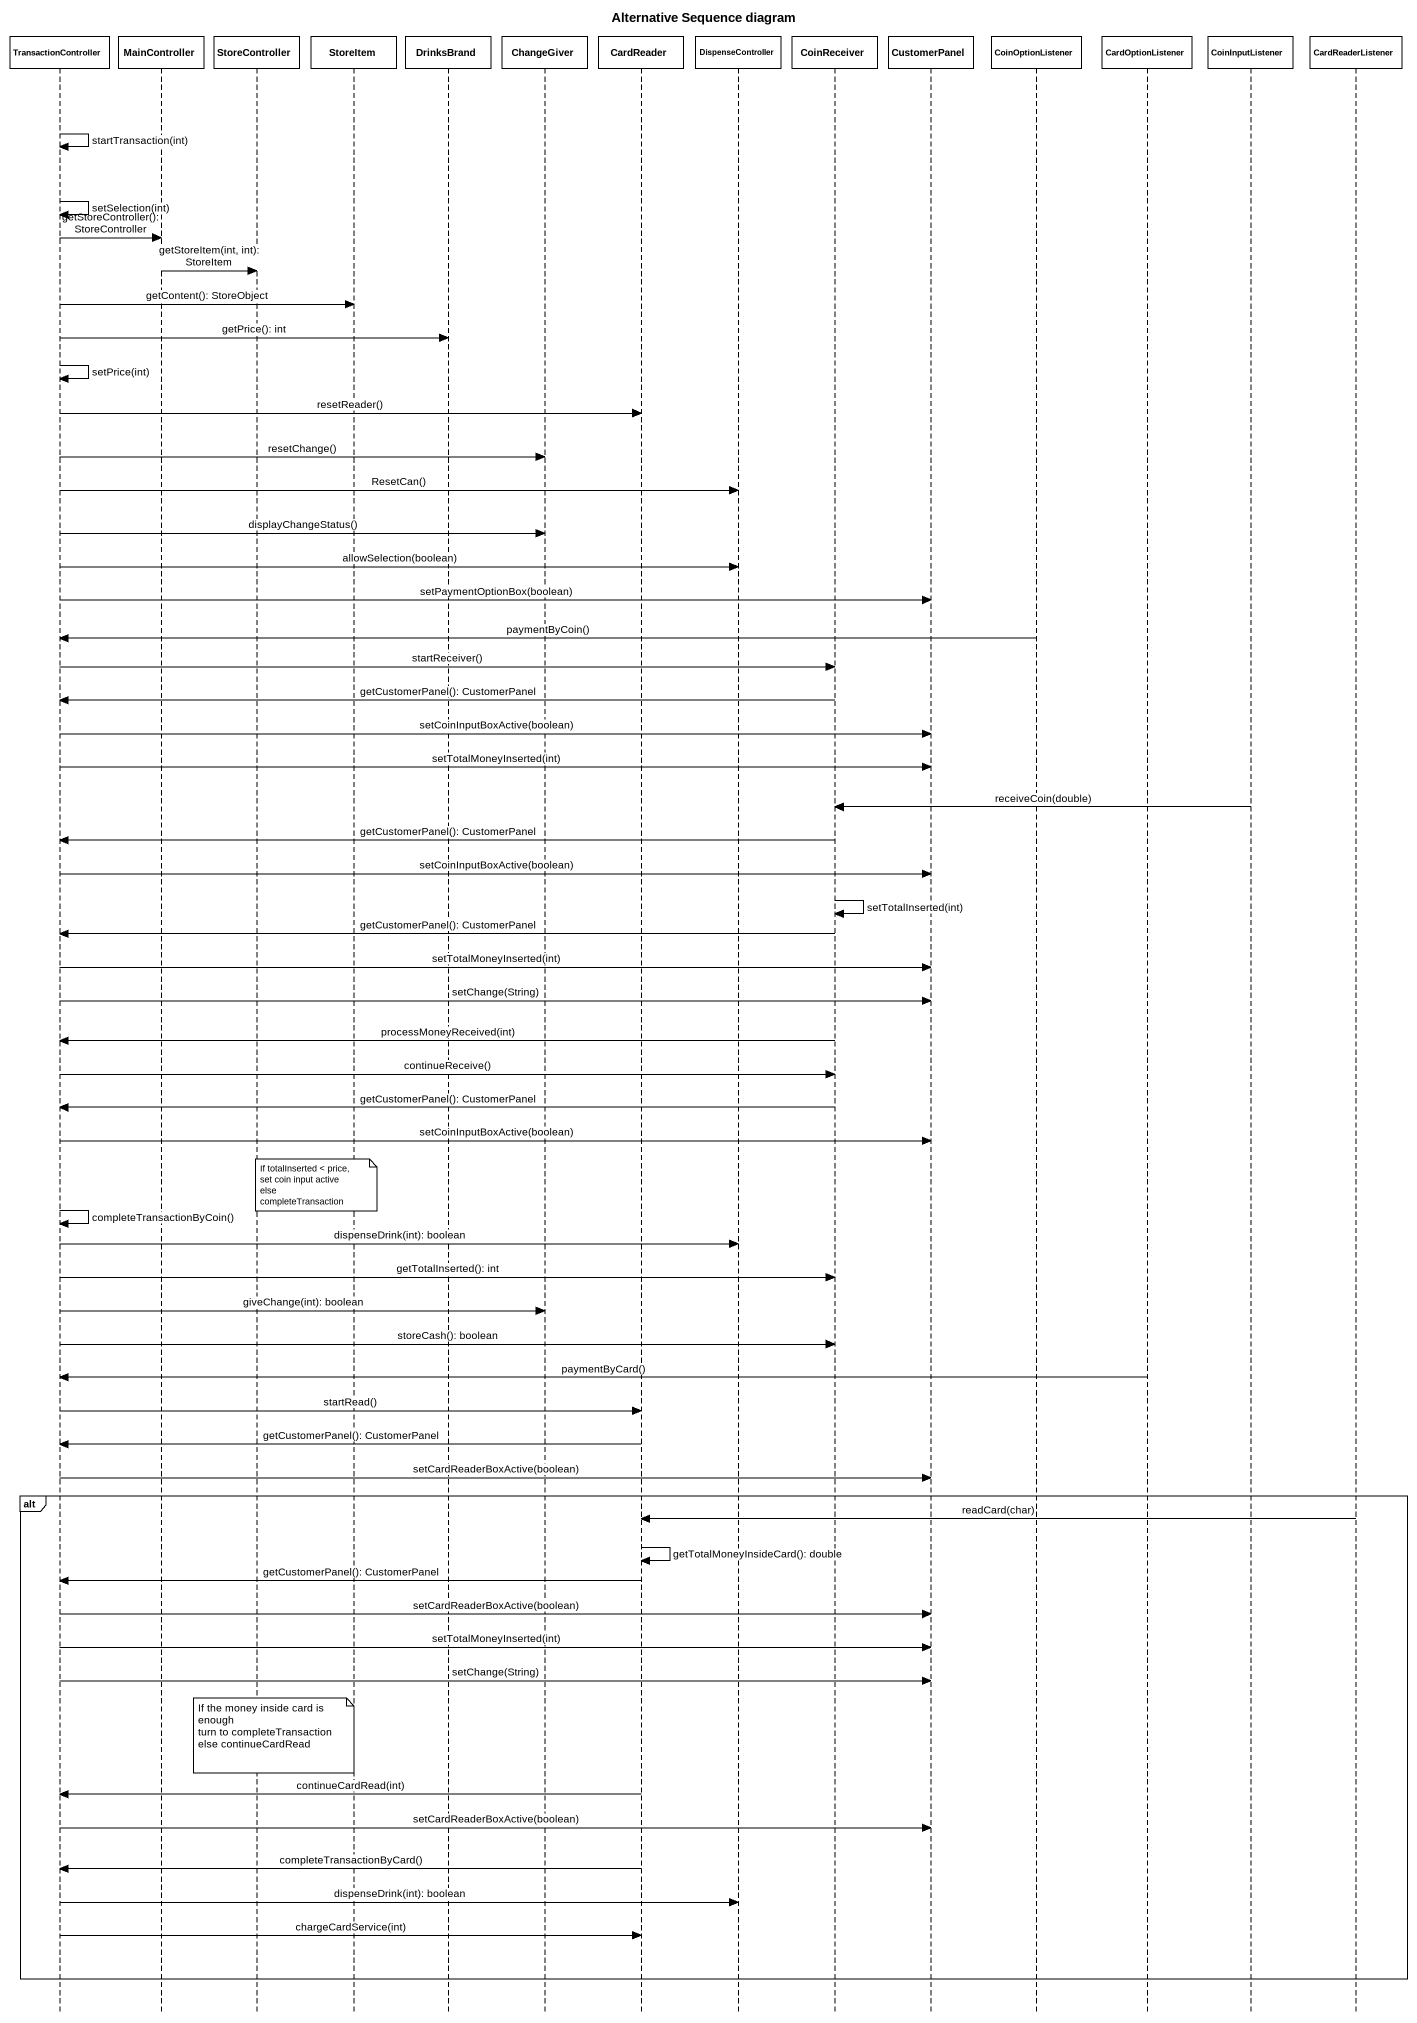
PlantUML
@startuml
title Alternative Sequence diagram
hide footbox
participant TransactionController
participant MainController
participant StoreController
participant StoreItem
participant DrinksBrand
participant ChangeGiver
participant CardReader
participant DispenseController
participant CoinReceiver
participant CustomerPanel
participant CoinOptionListener
participant CardOptionListener
participant CoinInputListener
participant CardReaderListener

TransactionController -> TransactionController : startTransaction(int)
TransactionController -> TransactionController : setSelection(int)
TransactionController -> MainController : getStoreController(): StoreController
MainController -> StoreController : getStoreItem(int, int): StoreItem
TransactionController -> StoreItem : getContent(): StoreObject
TransactionController -> DrinksBrand : getPrice(): int
TransactionController -> TransactionController : setPrice(int)
TransactionController -> CardReader : resetReader()
TransactionController -> ChangeGiver : resetChange()
TransactionController -> DispenseController : ResetCan()
TransactionController -> ChangeGiver : displayChangeStatus()
TransactionController -> DispenseController : allowSelection(boolean)
TransactionController -> CustomerPanel : setPaymentOptionBox(boolean)
CoinOptionListener -> TransactionController : paymentByCoin()
TransactionController -> CoinReceiver : startReceiver()
CoinReceiver -> TransactionController : getCustomerPanel(): CustomerPanel
TransactionController -> CustomerPanel : setCoinInputBoxActive(boolean)
TransactionController -> CustomerPanel : setTotalMoneyInserted(int)
CoinInputListener -> CoinReceiver : receiveCoin(double)
CoinReceiver -> TransactionController : getCustomerPanel(): CustomerPanel
TransactionController -> CustomerPanel : setCoinInputBoxActive(boolean)
CoinReceiver -> CoinReceiver : setTotalInserted(int)
CoinReceiver -> TransactionController : getCustomerPanel(): CustomerPanel
TransactionController -> CustomerPanel : setTotalMoneyInserted(int)
TransactionController -> CustomerPanel : setChange(String)
CoinReceiver -> TransactionController : processMoneyReceived(int)
TransactionController -> CoinReceiver : continueReceive()
CoinReceiver -> TransactionController : getCustomerPanel(): CustomerPanel
TransactionController -> CustomerPanel : setCoinInputBoxActive(boolean)
note over StoreItem
  If totalInserted < price,
  set coin input active
  else completeTransaction
end note
TransactionController -> TransactionController : completeTransactionByCoin()
TransactionController -> DispenseController : dispenseDrink(int): boolean
TransactionController -> CoinReceiver : getTotalInserted(): int
TransactionController -> ChangeGiver : giveChange(int): boolean
TransactionController -> CoinReceiver : storeCash(): boolean
CardOptionListener -> TransactionController : paymentByCard()
TransactionController -> CardReader : startRead()
CardReader -> TransactionController : getCustomerPanel(): CustomerPanel
TransactionController -> CustomerPanel : setCardReaderBoxActive(boolean)
alt
  CardReaderListener -> CardReader : readCard(char)
  CardReader -> CardReader : getTotalMoneyInsideCard(): double
  CardReader -> TransactionController : getCustomerPanel(): CustomerPanel
  TransactionController -> CustomerPanel : setCardReaderBoxActive(boolean)
  TransactionController -> CustomerPanel : setTotalMoneyInserted(int)
  TransactionController -> CustomerPanel : setChange(String)
  note over StoreController
    If the money inside card is enough
    turn to completeTransaction
    else continueCardRead
  end note
  CardReader -> TransactionController : continueCardRead(int)
  TransactionController -> CustomerPanel : setCardReaderBoxActive(boolean)
  CardReader -> TransactionController : completeTransactionByCard()
  TransactionController -> DispenseController : dispenseDrink(int): boolean
  TransactionController -> CardReader : chargeCardService(int)
end
@enduml
